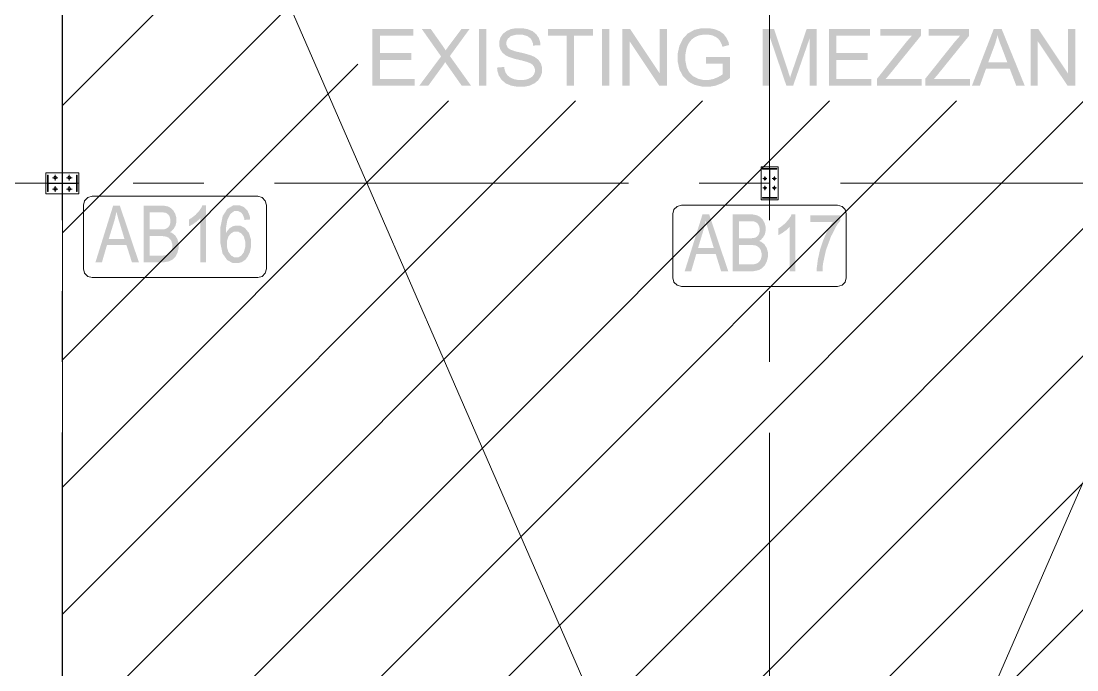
# Model space of a CAD drawing. Header units: millimetres. Extents: x 51.5 to 74.8, y 0.8 to 17.2.
# Drawn here: x 57.989 to 59.454, y 14.106 to 15.006 of the extents above; entities that cross this region are included whole.
import ezdxf

# ---------------------------------------------------------------- set-up
doc = ezdxf.new("R2010")
doc.units = ezdxf.units.MM
doc.layers.add('PDF_Geomertry', color=7, linetype='Continuous')
doc.layers.add('PDF_Solid Fills', color=7, linetype='Continuous')

msp = doc.modelspace()

# ---------------------------------------------------------------- hatches: boundary and pattern name
at = {"layer": 'PDF_Solid Fills', "transparency": 33554559}
for points in [[(58.4766, 14.9161), (58.4766, 14.9947), (58.5333, 14.9947), (58.5333, 14.9854), (58.4869, 14.9854), (58.4869, 14.9613), (58.5304, 14.9613), (58.5304, 14.952), (58.4869, 14.952), (58.4869, 14.9254), (58.5351, 14.9254), (58.5351, 14.9161)], [(58.5415, 14.9161), (58.5718, 14.9568), (58.5451, 14.9947), (58.5576, 14.9947), (58.5718, 14.9745), (58.574, 14.9715), (58.5772, 14.9666), (58.578, 14.9649), (58.5794, 14.967), (58.5825, 14.9713), (58.5843, 14.9737), (58.6, 14.9947), (58.6112, 14.9947), (58.584, 14.9573), (58.6134, 14.9161), (58.6005, 14.9161), (58.5808, 14.9441), (58.58, 14.9452), (58.5783, 14.9477), (58.5776, 14.949), (58.5762, 14.9469), (58.5744, 14.9441), (58.5738, 14.9433), (58.554, 14.9161)], [(58.6495, 14.9413), (58.6594, 14.9422), (58.6597, 14.9393), (58.6613, 14.9344), (58.6626, 14.9324), (58.6638, 14.9306), (58.6677, 14.9276), (58.6705, 14.9263), (58.6732, 14.9252), (58.6791, 14.924), (58.6825, 14.924), (58.6854, 14.924), (58.6907, 14.9249), (58.6929, 14.9258), (58.6952, 14.9268), (58.6986, 14.9291), (58.6997, 14.9306), (58.7008, 14.9322), (58.7019, 14.9356), (58.7019, 14.9374), (58.7019, 14.9393), (58.7008, 14.9424), (58.6997, 14.9438), (58.6987, 14.9452), (58.6951, 14.9476), (58.6926, 14.9484), (58.6911, 14.9491), (58.6841, 14.9511), (58.6787, 14.9523), (58.6733, 14.9536), (58.6657, 14.9561), (58.6636, 14.9572), (58.6608, 14.9587), (58.6566, 14.9623), (58.6552, 14.9645), (58.6538, 14.9668), (58.6525, 14.9716), (58.6525, 14.9743), (58.6525, 14.9773), (58.6541, 14.9829), (58.6558, 14.9854), (58.6575, 14.988), (58.6625, 14.9919), (58.6657, 14.9933), (58.6688, 14.9947), (58.6761, 14.9959), (58.6801, 14.9959), (58.6844, 14.9959), (58.692, 14.9945), (58.6954, 14.9931), (58.6987, 14.9918), (58.7038, 14.9876), (58.7057, 14.9848), (58.7075, 14.9822), (58.7094, 14.9759), (58.7095, 14.9724), (58.6995, 14.9718), (58.6991, 14.9754), (58.6965, 14.9811), (58.6941, 14.983), (58.6918, 14.9848), (58.685, 14.9868), (58.6805, 14.9868), (58.6758, 14.9868), (58.6688, 14.9851), (58.6668, 14.9833), (58.6645, 14.9816), (58.6625, 14.9774), (58.6625, 14.9749), (58.6625, 14.9729), (58.664, 14.9694), (58.6655, 14.968), (58.667, 14.9666), (58.6748, 14.9638), (58.6811, 14.9624), (58.6875, 14.9609), (58.6961, 14.9584), (58.6984, 14.9574), (58.7019, 14.9558), (58.707, 14.9519), (58.7086, 14.9494), (58.7102, 14.947), (58.7119, 14.9415), (58.7119, 14.9383), (58.7119, 14.9351), (58.7101, 14.9293), (58.7083, 14.9265), (58.7065, 14.9237), (58.7013, 14.9194), (58.698, 14.9179), (58.6947, 14.9163), (58.6872, 14.9148), (58.6829, 14.9148), (58.6776, 14.9148), (58.6687, 14.9163), (58.6651, 14.9179), (58.6615, 14.9194), (58.6559, 14.9241), (58.6538, 14.9272), (58.6518, 14.9304), (58.6497, 14.9374)], [(58.7461, 14.9161), (58.7461, 14.9854), (58.7202, 14.9854), (58.7202, 14.9947), (58.7823, 14.9947), (58.7823, 14.9854), (58.7563, 14.9854), (58.7563, 14.9161)], [(58.8233, 14.9161), (58.8233, 14.9947), (58.834, 14.9947), (58.8751, 14.933), (58.8751, 14.9947), (58.8851, 14.9947), (58.8851, 14.9161), (58.8744, 14.9161), (58.8333, 14.9777), (58.8333, 14.9161)], [(58.9393, 14.9469), (58.9393, 14.9562), (58.9726, 14.9562), (58.9726, 14.927), (58.9687, 14.924), (58.9608, 14.9194), (58.9568, 14.9179), (58.9527, 14.9163), (58.9443, 14.9148), (58.9401, 14.9148), (58.9343, 14.9148), (58.9237, 14.9173), (58.919, 14.9197), (58.9143, 14.9222), (58.9072, 14.9294), (58.9048, 14.9341), (58.9023, 14.9387), (58.9, 14.9493), (58.9, 14.9549), (58.9, 14.9608), (58.9023, 14.9715), (58.9047, 14.9763), (58.9072, 14.9813), (58.914, 14.9887), (58.9186, 14.9911), (58.923, 14.9936), (58.9334, 14.9959), (58.9393, 14.9959), (58.9436, 14.9959), (58.9512, 14.9945), (58.9547, 14.9931), (58.958, 14.9918), (58.9634, 14.988), (58.9654, 14.9855), (58.9673, 14.983), (58.9704, 14.9766), (58.9713, 14.9726), (58.9619, 14.9701), (58.9611, 14.9731), (58.9588, 14.9779), (58.9576, 14.9795), (58.9562, 14.9812), (58.9525, 14.984), (58.9501, 14.9849), (58.9476, 14.9861), (58.9422, 14.987), (58.9393, 14.987), (58.9357, 14.987), (58.9295, 14.9859), (58.9269, 14.9849), (58.9244, 14.9838), (58.9201, 14.9809), (58.9186, 14.9793), (58.917, 14.9774), (58.9145, 14.9736), (58.9136, 14.9715), (58.9122, 14.9677), (58.9107, 14.9599), (58.9107, 14.9556), (58.9107, 14.9504), (58.9125, 14.9416), (58.9143, 14.938), (58.9161, 14.9345), (58.9213, 14.9293), (58.9248, 14.9276), (58.9282, 14.9258), (58.9355, 14.9241), (58.9394, 14.9241), (58.9427, 14.9241), (58.9494, 14.9254), (58.9526, 14.9268), (58.9558, 14.928), (58.9607, 14.9308), (58.9623, 14.9323), (58.9623, 14.9469)], [(59.018, 14.9161), (59.018, 14.9947), (59.0336, 14.9947), (59.0522, 14.9391), (59.0534, 14.9352), (59.0552, 14.9294), (59.0559, 14.9274), (59.0565, 14.9297), (59.0586, 14.9359), (59.0601, 14.9401), (59.0788, 14.9947), (59.0927, 14.9947), (59.0927, 14.9161), (59.0829, 14.9161), (59.0829, 14.9818), (59.06, 14.9161), (59.0507, 14.9161), (59.028, 14.9829), (59.028, 14.9161)], [(59.1098, 14.9161), (59.1098, 14.9947), (59.1665, 14.9947), (59.1665, 14.9854), (59.1201, 14.9854), (59.1201, 14.9613), (59.1636, 14.9613), (59.1636, 14.952), (59.1201, 14.952), (59.1201, 14.9254), (59.1683, 14.9254), (59.1683, 14.9161)], [(59.1763, 14.9161), (59.1763, 14.9258), (59.2165, 14.9761), (59.2187, 14.9787), (59.2227, 14.9833), (59.2247, 14.9854), (59.1809, 14.9854), (59.1809, 14.9947), (59.2372, 14.9947), (59.2372, 14.9854), (59.193, 14.9309), (59.1883, 14.9254), (59.2384, 14.9254), (59.2384, 14.9161)], [(59.2433, 14.9161), (59.2433, 14.9258), (59.2834, 14.9761), (59.2857, 14.9787), (59.2897, 14.9833), (59.2916, 14.9854), (59.2479, 14.9854), (59.2479, 14.9947), (59.3041, 14.9947), (59.3041, 14.9854), (59.26, 14.9309), (59.2552, 14.9254), (59.3054, 14.9254), (59.3054, 14.9161)], [(59.3895, 14.9161), (59.3895, 14.9947), (59.4001, 14.9947), (59.4413, 14.933), (59.4413, 14.9947), (59.4512, 14.9947), (59.4512, 14.9161), (59.4407, 14.9161), (59.3994, 14.9777), (59.3994, 14.9161)], [(58.2458, 14.6715), (58.2379, 14.6715), (58.2379, 14.7329), (58.2365, 14.7312), (58.2329, 14.728), (58.2305, 14.7263), (58.2283, 14.7247), (58.224, 14.7222), (58.222, 14.7213), (58.222, 14.7306), (58.2254, 14.7326), (58.2311, 14.737), (58.2336, 14.7398), (58.2361, 14.7424), (58.2397, 14.7477), (58.2407, 14.7504), (58.2458, 14.7504)], [(59.063, 14.6591), (59.0551, 14.6591), (59.0551, 14.7205), (59.0537, 14.719), (59.0501, 14.7156), (59.0477, 14.714), (59.0454, 14.7123), (59.0412, 14.7098), (59.0393, 14.709), (59.0393, 14.7183), (59.0426, 14.7202), (59.0483, 14.7248), (59.0508, 14.7274), (59.0533, 14.7302), (59.0569, 14.7354), (59.0579, 14.738), (59.063, 14.738)], [(59.0837, 14.7273), (59.0837, 14.7366), (59.1254, 14.7366), (59.1254, 14.7291), (59.1208, 14.7231), (59.1126, 14.7073), (59.109, 14.6976), (59.1055, 14.688), (59.1013, 14.6687), (59.1009, 14.6591), (59.0927, 14.6591), (59.0929, 14.6641), (59.0944, 14.6756), (59.0959, 14.6822), (59.0973, 14.6887), (59.1015, 14.7012), (59.104, 14.7072), (59.1066, 14.7131), (59.1122, 14.7231), (59.1152, 14.7273)]]:
    msp.add_hatch(color=256, dxfattribs=at).paths.add_polyline_path(points)
h = msp.add_hatch(color=256, dxfattribs=at)
h.paths.add_polyline_path([(59.308, 14.9161), (59.3382, 14.9947), (59.3493, 14.9947), (59.3813, 14.9161), (59.3695, 14.9161), (59.3604, 14.9399), (59.3276, 14.9399), (59.319, 14.9161)])
h.paths.add_polyline_path([(59.3305, 14.9484), (59.3572, 14.9484), (59.349, 14.9701), (59.347, 14.9749), (59.3443, 14.9831), (59.3434, 14.9863), (59.3426, 14.9826), (59.3405, 14.9751), (59.3391, 14.9713)])
h = msp.add_hatch(color=256, dxfattribs=at)
h.paths.add_polyline_path([(58.0925, 14.6715), (58.117, 14.7499), (58.1263, 14.7499), (58.1527, 14.6715), (58.143, 14.6715), (58.1355, 14.6952), (58.1084, 14.6952), (58.1015, 14.6715)])
h.paths.add_polyline_path([(58.1109, 14.7037), (58.1327, 14.7037), (58.1261, 14.7255), (58.1245, 14.7305), (58.1223, 14.7386), (58.1215, 14.7418), (58.1209, 14.738), (58.1191, 14.7305), (58.118, 14.7268)])
h = msp.add_hatch(color=256, dxfattribs=at)
h.paths.add_polyline_path([(58.1591, 14.6715), (58.1591, 14.7499), (58.1833, 14.7499), (58.187, 14.7499), (58.1929, 14.7488), (58.195, 14.7477), (58.197, 14.7466), (58.2007, 14.743), (58.202, 14.7406), (58.2033, 14.7381), (58.2047, 14.7329), (58.2047, 14.7299), (58.2047, 14.7273), (58.2036, 14.7224), (58.2023, 14.7202), (58.2012, 14.718), (58.1979, 14.7145), (58.1957, 14.7133), (58.1984, 14.7123), (58.2029, 14.7088), (58.2045, 14.7063), (58.2061, 14.7038), (58.2077, 14.6979), (58.2077, 14.6943), (58.2077, 14.6906), (58.2062, 14.6844), (58.2048, 14.6818), (58.2033, 14.6791), (58.1994, 14.6751), (58.197, 14.674), (58.1945, 14.6727), (58.1879, 14.6715), (58.1836, 14.6715)])
h.paths.add_polyline_path([(58.1676, 14.6808), (58.1837, 14.6808), (58.1863, 14.6808), (58.1902, 14.6812), (58.1915, 14.6818), (58.1933, 14.6824), (58.1961, 14.6847), (58.197, 14.6863), (58.198, 14.6879), (58.199, 14.6919), (58.199, 14.6943), (58.199, 14.6965), (58.198, 14.7002), (58.1972, 14.7018), (58.1962, 14.7033), (58.1938, 14.7056), (58.1922, 14.7063), (58.1907, 14.707), (58.1858, 14.7077), (58.1826, 14.7077), (58.1676, 14.7077)])
h.paths.add_polyline_path([(58.1676, 14.717), (58.1816, 14.717), (58.1843, 14.717), (58.1883, 14.7173), (58.1894, 14.7177), (58.1911, 14.7183), (58.1936, 14.7202), (58.1945, 14.7215), (58.1954, 14.7229), (58.1963, 14.7265), (58.1963, 14.7287), (58.1963, 14.7308), (58.1955, 14.7344), (58.1947, 14.7358), (58.1938, 14.7372), (58.1916, 14.7391), (58.1904, 14.7397), (58.189, 14.7402), (58.1841, 14.7408), (58.1805, 14.7408), (58.1676, 14.7408)])
h = msp.add_hatch(color=256, dxfattribs=at)
h.paths.add_polyline_path([(58.307, 14.7308), (58.2991, 14.7301), (58.2986, 14.733), (58.2969, 14.7373), (58.2958, 14.7387), (58.2943, 14.7405), (58.2905, 14.7423), (58.2883, 14.7423), (58.2848, 14.7423), (58.2793, 14.7381), (58.2772, 14.7338), (58.2754, 14.7301), (58.2736, 14.7193), (58.2736, 14.712), (58.275, 14.7145), (58.2783, 14.7184), (58.2804, 14.7198), (58.2825, 14.7211), (58.2869, 14.7224), (58.2891, 14.7224), (58.293, 14.7224), (58.2997, 14.719), (58.3025, 14.7155), (58.3054, 14.712), (58.3082, 14.7027), (58.3082, 14.6969), (58.3082, 14.693), (58.3068, 14.6859), (58.3054, 14.6827), (58.3038, 14.6795), (58.3002, 14.6748), (58.298, 14.6733), (58.2957, 14.6718), (58.2908, 14.6702), (58.288, 14.6702), (58.2832, 14.6702), (58.2751, 14.6745), (58.272, 14.679), (58.2688, 14.6833), (58.2657, 14.698), (58.2657, 14.7083), (58.2657, 14.7197), (58.269, 14.7358), (58.2722, 14.7406), (58.2754, 14.7455), (58.2837, 14.7504), (58.2887, 14.7504), (58.2925, 14.7504), (58.2986, 14.7479), (58.3009, 14.7454), (58.3034, 14.7429), (58.3065, 14.7355)])
h.paths.add_polyline_path([(58.2748, 14.6969), (58.2748, 14.6927), (58.2768, 14.6858), (58.2788, 14.6833), (58.2808, 14.6806), (58.2855, 14.6781), (58.2882, 14.6781), (58.2904, 14.6781), (58.2945, 14.6805), (58.2965, 14.683), (58.2983, 14.6854), (58.3001, 14.6922), (58.3001, 14.6963), (58.3001, 14.7005), (58.2983, 14.707), (58.2965, 14.7093), (58.2947, 14.7116), (58.2902, 14.714), (58.2876, 14.714), (58.285, 14.714), (58.2805, 14.7116), (58.2786, 14.7094), (58.2768, 14.707), (58.2748, 14.7009)])
h = msp.add_hatch(color=256, dxfattribs=at)
h.paths.add_polyline_path([(58.9097, 14.6591), (58.9343, 14.7377), (58.9436, 14.7377), (58.97, 14.6591), (58.9601, 14.6591), (58.9527, 14.6829), (58.9257, 14.6829), (58.9187, 14.6591)])
h.paths.add_polyline_path([(58.9282, 14.6913), (58.95, 14.6913), (58.9433, 14.7131), (58.9418, 14.7181), (58.9394, 14.7263), (58.9387, 14.7294), (58.9382, 14.7256), (58.9363, 14.7181), (58.9352, 14.7144)])
h = msp.add_hatch(color=256, dxfattribs=at)
h.paths.add_polyline_path([(58.9763, 14.6591), (58.9763, 14.7377), (59.0005, 14.7377), (59.0041, 14.7377), (59.01, 14.7365), (59.0122, 14.7354), (59.0143, 14.7343), (59.0179, 14.7306), (59.0191, 14.7283), (59.0205, 14.7259), (59.0219, 14.7205), (59.0219, 14.7176), (59.0219, 14.7149), (59.0208, 14.7101), (59.0195, 14.7079), (59.0184, 14.7058), (59.0151, 14.7023), (59.0129, 14.7009), (59.0157, 14.6999), (59.0201, 14.6965), (59.0216, 14.694), (59.0233, 14.6916), (59.025, 14.6855), (59.025, 14.6819), (59.025, 14.6784), (59.0234, 14.6722), (59.022, 14.6694), (59.0205, 14.6668), (59.0166, 14.6629), (59.0143, 14.6616), (59.0118, 14.6604), (59.0051, 14.6591), (59.0008, 14.6591)])
h.paths.add_polyline_path([(58.9848, 14.6684), (59.0009, 14.6684), (59.0036, 14.6684), (59.0075, 14.669), (59.0087, 14.6694), (59.0105, 14.6701), (59.0133, 14.6724), (59.0143, 14.674), (59.0152, 14.6755), (59.0162, 14.6795), (59.0162, 14.682), (59.0162, 14.6843), (59.0152, 14.688), (59.0144, 14.6895), (59.0134, 14.6911), (59.0109, 14.6933), (59.0094, 14.694), (59.0079, 14.6947), (59.003, 14.6954), (58.9997, 14.6954), (58.9848, 14.6954)])
h.paths.add_polyline_path([(58.9848, 14.7047), (58.9988, 14.7047), (59.0015, 14.7047), (59.0054, 14.7051), (59.0066, 14.7054), (59.0083, 14.7059), (59.0108, 14.7079), (59.0118, 14.7093), (59.0126, 14.7105), (59.0136, 14.7141), (59.0136, 14.7163), (59.0136, 14.7186), (59.0127, 14.722), (59.0119, 14.7234), (59.0111, 14.7248), (59.0088, 14.7268), (59.0075, 14.7273), (59.0062, 14.7279), (59.0013, 14.7284), (58.9977, 14.7284), (58.9848, 14.7284)])

# ---------------------------------------------------------------- linework, layer by layer
at = {"layer": 'PDF_Geomertry', "lineweight": 0}
for points in [[(57.5561, 11.1183), (58.0466, 11.1183), (60.0651, 15.7504), (60.0651, 15.7504)], [(58.0466, 14.7123), (59.0847, 15.7504)], [(58.0466, 14.8886), (58.9084, 15.7504)], [(60.0651, 11.1183), (60.0651, 11.1183), (58.0466, 15.7504), (58.0466, 15.7504)], [(58.0465, 14.7297), (58.0465, 15.2202)], [(59.0275, 14.7297), (59.0275, 15.2201)], [(58.0466, 13.1263), (60.0651, 15.1448)], [(58.0466, 12.9501), (60.0651, 14.9687)], [(58.0466, 14.5361), (58.4565, 14.9461)], [(58.0466, 13.3026), (59.6393, 14.8952)], [(58.0466, 13.4787), (59.463, 14.8952)], [(58.0466, 13.6549), (59.2868, 14.8952)], [(58.0466, 13.8312), (59.1105, 14.8952)], [(58.0466, 14.0074), (58.9343, 14.8952)], [(58.0466, 14.1837), (58.7582, 14.8952)], [(58.0466, 14.3598), (58.5819, 14.8952)], [(58.0366, 14.7849), (58.0366, 14.7926)], [(58.0465, 14.7956), (58.0465, 14.7662)], [(58.0601, 14.7887), (58.0523, 14.7887)], [(58.0562, 14.7849), (58.0562, 14.7926)], [(58.2225, 12.9497), (60.0651, 14.7924)], [(59.0209, 14.7902), (59.0209, 14.7847)], [(59.034, 14.7902), (59.034, 14.7847)], [(58.0466, 14.7809), (57.5561, 14.7809)], [(58.0693, 14.7809), (58.0236, 14.7809)], [(58.0562, 14.7693), (58.0562, 14.7769)], [(58.2429, 14.7809), (58.1447, 14.7809)], [(58.8315, 14.7809), (58.3409, 14.7809)], [(59.0277, 14.7809), (58.9295, 14.7809)], [(59.0182, 14.7874), (59.0237, 14.7874)], [(59.0182, 14.7744), (59.0237, 14.7744)], [(59.0209, 14.7772), (59.0209, 14.7716)], [(59.0312, 14.7874), (59.0369, 14.7874)], [(59.0312, 14.7744), (59.0369, 14.7744)], [(59.034, 14.7772), (59.034, 14.7716)], [(59.6163, 14.7809), (59.1258, 14.7809)], [(58.0601, 14.773), (58.0523, 14.773)], [(58.0465, 14.5334), (58.0465, 14.6315)], [(59.0275, 14.5334), (59.0275, 14.6315)], [(58.0465, 13.9448), (58.0465, 14.4354)], [(59.0275, 13.9448), (59.0275, 14.4352)]]:
    msp.add_lwpolyline(points, dxfattribs=at)
for points in [[(58.0466, 12.9497), (60.0651, 12.9497), (60.0651, 15.7504), (58.0466, 15.7504), (58.0466, 12.9497)], [(60.0651, 15.7504), (58.0466, 15.7504), (58.0466, 11.1183), (60.0651, 11.1183), (60.0651, 15.7504)], [(59.0158, 14.758), (59.0158, 14.8038), (59.0393, 14.8038), (59.0393, 14.758)], [(58.0236, 14.7956), (58.0693, 14.7956), (58.0693, 14.7662), (58.0236, 14.7662)], [(58.0258, 14.7923), (58.0258, 14.7695), (58.0268, 14.7695), (58.0268, 14.7923), (58.0258, 14.7923)], [(58.0405, 14.7887), (58.0327, 14.7887)], [(58.067, 14.7923), (58.067, 14.7695), (58.0661, 14.7695), (58.0661, 14.7923), (58.067, 14.7923)], [(59.0177, 14.8016), (59.0177, 14.8005), (59.0373, 14.8005), (59.0373, 14.8016), (59.0177, 14.8016)], [(59.0272, 14.7613), (59.0272, 14.8005), (59.0279, 14.8005), (59.0279, 14.7613), (59.0272, 14.7613)], [(58.0661, 14.7812), (58.0661, 14.7806), (58.0268, 14.7806), (58.0268, 14.7812), (58.0661, 14.7812)], [(58.0366, 14.7769), (58.0366, 14.7693)], [(58.0405, 14.773), (58.0327, 14.773)], [(58.0879, 14.7629), (58.3176, 14.7629), (58.3236, 14.7612), (58.328, 14.7568), (58.3297, 14.7508), (58.3297, 14.6623), (58.328, 14.6562), (58.3236, 14.6519), (58.3176, 14.6502), (58.0879, 14.6502), (58.0819, 14.6519), (58.0775, 14.6562), (58.0758, 14.6623), (58.0758, 14.7508), (58.0775, 14.7568), (58.0819, 14.7612), (58.0879, 14.7629)], [(59.0177, 14.7602), (59.0177, 14.7613), (59.0373, 14.7613), (59.0373, 14.7602), (59.0177, 14.7602)], [(58.9051, 14.7505), (59.1218, 14.7505), (59.1279, 14.7488), (59.1322, 14.7445), (59.1338, 14.7384), (59.1338, 14.6499), (59.1322, 14.644), (59.1279, 14.6395), (59.1218, 14.6379), (58.9051, 14.6379), (58.899, 14.6395), (58.8947, 14.644), (58.893, 14.6499), (58.893, 14.7384), (58.8947, 14.7445), (58.899, 14.7488), (58.9051, 14.7505)]]:
    msp.add_lwpolyline(points, close=True, dxfattribs=at)
for centre in [(59.0209, 14.7874), (59.0209, 14.7744)]:
    msp.add_circle(centre, 0.00167, dxfattribs=at)
for points in [[(58.0386, 14.7887), (58.0386, 14.7898), (58.0377, 14.7908), (58.0366, 14.7908), (58.0355, 14.7908), (58.0347, 14.7898), (58.0347, 14.7887), (58.0347, 14.7877), (58.0355, 14.7868), (58.0366, 14.7868), (58.0377, 14.7868), (58.0386, 14.7877), (58.0386, 14.7887)], [(58.0582, 14.7887), (58.0582, 14.7898), (58.0573, 14.7908), (58.0562, 14.7908), (58.0551, 14.7908), (58.0543, 14.7898), (58.0543, 14.7887), (58.0543, 14.7877), (58.0551, 14.7868), (58.0562, 14.7868), (58.0573, 14.7868), (58.0582, 14.7877), (58.0582, 14.7887)], [(59.0358, 14.7874), (59.0358, 14.7884), (59.035, 14.7891), (59.034, 14.7891), (59.0332, 14.7891), (59.0323, 14.7884), (59.0323, 14.7874), (59.0323, 14.7865), (59.0332, 14.7858), (59.034, 14.7858), (59.035, 14.7858), (59.0358, 14.7865), (59.0358, 14.7874)], [(58.0386, 14.773), (58.0386, 14.7741), (58.0377, 14.7751), (58.0366, 14.7751), (58.0355, 14.7751), (58.0347, 14.7741), (58.0347, 14.773), (58.0347, 14.772), (58.0355, 14.7711), (58.0366, 14.7711), (58.0377, 14.7711), (58.0386, 14.772), (58.0386, 14.773)], [(58.0582, 14.773), (58.0582, 14.7741), (58.0573, 14.7751), (58.0562, 14.7751), (58.0551, 14.7751), (58.0543, 14.7741), (58.0543, 14.773), (58.0543, 14.772), (58.0551, 14.7711), (58.0562, 14.7711), (58.0573, 14.7711), (58.0582, 14.772), (58.0582, 14.773)], [(59.0358, 14.7744), (59.0358, 14.7754), (59.035, 14.7761), (59.034, 14.7761), (59.0332, 14.7761), (59.0323, 14.7754), (59.0323, 14.7744), (59.0323, 14.7734), (59.0332, 14.7727), (59.034, 14.7727), (59.035, 14.7727), (59.0358, 14.7734), (59.0358, 14.7744)]]:
    msp.add_open_spline(points, degree=3, knots=[0, 0, 0, 0, 1, 1, 1, 2, 2, 2, 3, 3, 3, 4, 4, 4, 4], dxfattribs=at)
at = {"layer": 'PDF_Solid Fills', "transparency": 33554559}
for points in [[(58.6243, 14.9161), (58.6243, 14.9947), (58.6347, 14.9161), (58.6347, 14.9947)], [(58.7948, 14.9161), (58.7948, 14.9947), (58.8051, 14.9161), (58.8051, 14.9947)]]:
    msp.add_solid(points, dxfattribs=at)

doc.saveas('drawing.dxf')
